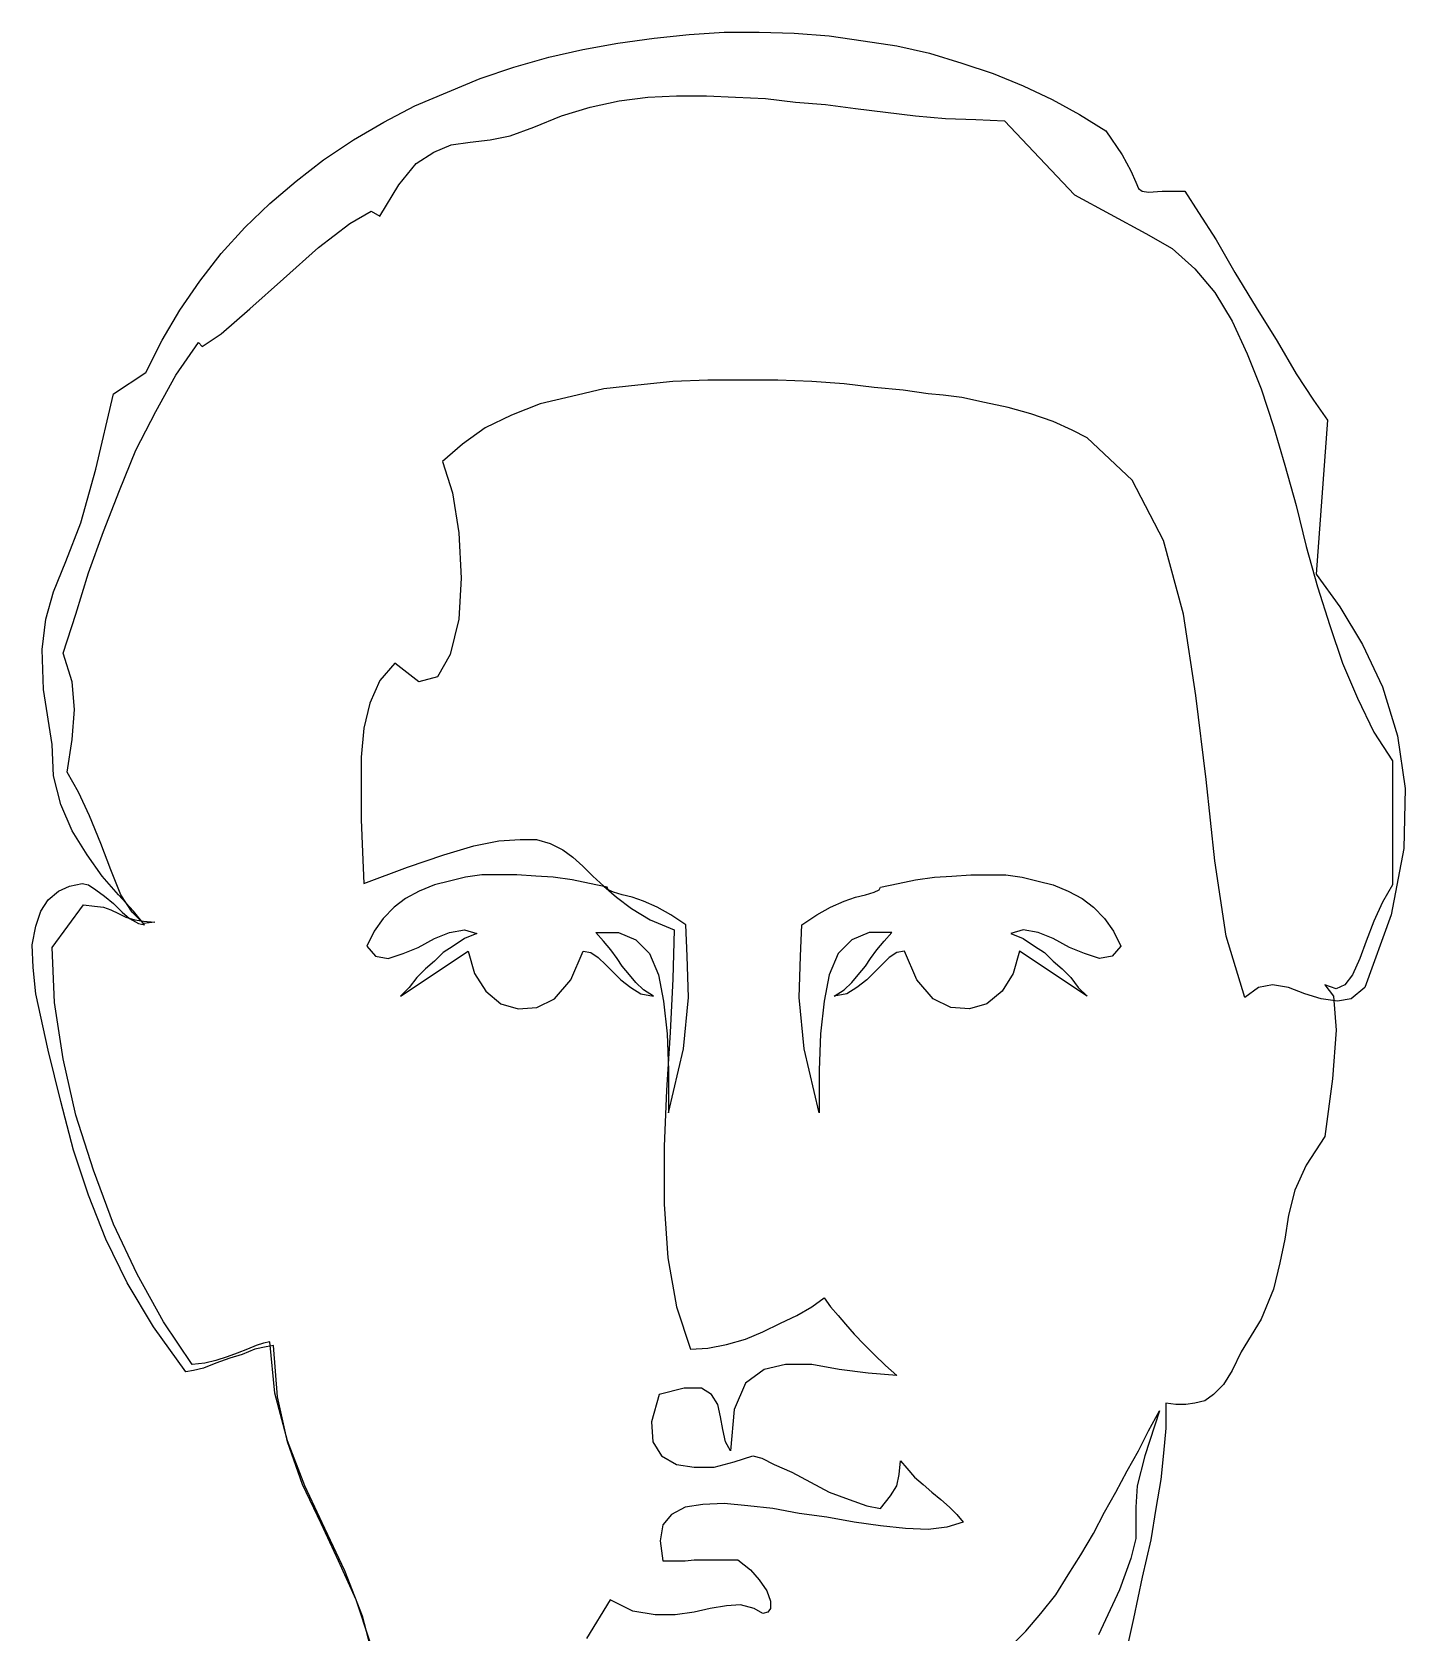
# Model space of a CAD drawing. Extents: x -3257 to 6743, y 13293 to 23293.
# Drawn here: x 964.4 to 1182.8, y 16827.4 to 17082 of the extents above; entities that cross this region are included whole.
import ezdxf

# ---------------------------------------------------------------- set-up
doc = ezdxf.new("R2010")
doc.units = 0
doc.header["$LTSCALE"] = 1270
doc.header["$MEASUREMENT"] = 0
doc.layers.get('0').update_dxf_attribs({"linetype": 'CONTINUOUS'})

msp = doc.modelspace()

# ---------------------------------------------------------------- linework, layer by layer
at = {"linetype": 'Continuous'}
for p, q in [((1063.35, 17081.04), (1068.92, 17081.64)), ((1068.92, 17081.64), (1074.5, 17082.04)), ((1074.5, 17082.04), (1080.07, 17082.04)), ((1080.07, 17082.04), (1085.65, 17081.84)), ((1085.65, 17081.84), (1091.22, 17081.44)), ((1091.22, 17081.44), (1096.6, 17080.64)), ((1046.61, 17078.06), (1051.99, 17079.25)), ((1051.99, 17079.25), (1057.57, 17080.24)), ((1057.57, 17080.24), (1063.35, 17081.04)), ((1096.6, 17080.64), (1101.97, 17079.85)), ((1101.97, 17079.85), (1107.15, 17078.65)), ((1107.15, 17078.65), (1112.33, 17077.06)), ((1035.67, 17074.67), (1041.04, 17076.47)), ((1041.04, 17076.47), (1046.61, 17078.06)), ((1112.33, 17077.06), (1117.31, 17075.46)), ((1030.49, 17072.48), (1035.67, 17074.67)), ((1117.31, 17075.46), (1122.09, 17073.47)), ((1025.31, 17070.29), (1030.49, 17072.48)), ((1053.19, 17070.09), (1057.77, 17071.08)), ((1057.77, 17071.08), (1062.35, 17071.69)), ((1062.35, 17071.69), (1066.93, 17071.88)), ((1066.93, 17071.88), (1071.71, 17071.88)), ((1071.71, 17071.88), (1076.28, 17071.69)), ((1076.28, 17071.69), (1081.07, 17071.48)), ((1081.07, 17071.48), (1085.85, 17070.89)), ((1122.09, 17073.47), (1126.67, 17071.29)), ((1126.67, 17071.29), (1131.05, 17068.9)), ((1020.33, 17067.7), (1025.31, 17070.29)), ((1044.22, 17066.9), (1048.6, 17068.7)), ((1048.6, 17068.7), (1053.19, 17070.09)), ((1085.85, 17070.89), (1090.63, 17070.49)), ((1090.63, 17070.49), (1095.41, 17069.89)), ((1095.41, 17069.89), (1100.19, 17069.29)), ((1100.19, 17069.29), (1104.96, 17068.7)), ((1104.96, 17068.7), (1109.74, 17068.3)), ((1131.05, 17068.9), (1135.23, 17066.31)), ((1015.55, 17064.91), (1020.33, 17067.7)), ((1040.45, 17065.51), (1044.22, 17066.9)), ((1109.74, 17068.3), (1114.52, 17068.1)), ((1114.52, 17068.1), (1119.11, 17067.9)), ((1119.11, 17067.9), (1130.26, 17056.15)), ((1135.23, 17066.31), (1137.82, 17062.52)), ((1010.78, 17061.72), (1015.55, 17064.91)), ((1028.3, 17062.92), (1031.08, 17064.11)), ((1031.08, 17064.11), (1034.08, 17064.51)), ((1034.08, 17064.51), (1037.26, 17064.91)), ((1037.26, 17064.91), (1040.45, 17065.51)), ((1006.4, 17058.34), (1010.78, 17061.72)), ((1022.72, 17057.74), (1025.51, 17061.13)), ((1025.51, 17061.13), (1028.3, 17062.92)), ((1137.82, 17062.52), (1139.22, 17059.94)), ((1002.22, 17054.76), (1006.4, 17058.34)), ((1139.22, 17059.94), (1140.01, 17058.14)), ((1019.73, 17052.77), (1022.72, 17057.74)), ((1130.26, 17056.15), (1141.61, 17049.98)), ((1140.01, 17058.14), (1140.41, 17057.15)), ((1140.41, 17057.15), (1141.01, 17056.75)), ((1141.01, 17056.75), (1142.01, 17056.55)), ((1142.01, 17056.55), (1144.19, 17056.75)), ((1144.19, 17056.75), (1147.78, 17056.75)), ((1147.78, 17056.75), (1149.97, 17053.36)), ((998.24, 17050.97), (1002.22, 17054.76)), ((1014.95, 17051.57), (1018.34, 17053.56)), ((1018.34, 17053.56), (1019.73, 17052.77)), ((1149.97, 17053.36), (1152.76, 17048.98)), ((994.45, 17046.79), (998.24, 17050.97)), ((1009.98, 17047.79), (1014.95, 17051.57)), ((1141.61, 17049.98), (1145.79, 17047.59)), ((1152.76, 17048.98), (1155.74, 17043.8)), ((991.07, 17042.41), (994.45, 17046.79)), ((1004.4, 17042.81), (1009.98, 17047.79)), ((1145.79, 17047.59), (1149.37, 17044.4)), ((1149.37, 17044.4), (1152.55, 17040.62)), ((1155.74, 17043.8), (1159.13, 17038.23)), ((987.88, 17037.83), (991.07, 17042.41)), ((999.03, 17038.03), (1004.4, 17042.81)), ((1152.55, 17040.62), (1155.34, 17036.03)), ((994.45, 17034.04), (999.03, 17038.03)), ((1159.13, 17038.23), (1162.51, 17032.85)), ((985.09, 17033.05), (987.88, 17037.83)), ((1155.34, 17036.03), (1157.73, 17030.86)), ((982.5, 17027.88), (985.09, 17033.05)), ((991.47, 17032.05), (994.45, 17034.04)), ((1162.51, 17032.85), (1165.5, 17027.67)), ((987.28, 17027.48), (990.87, 17032.65)), ((990.87, 17032.65), (991.47, 17032.05)), ((1157.73, 17030.86), (1159.93, 17025.28)), ((977.33, 17024.49), (982.5, 17027.88)), ((1165.5, 17027.67), (1168.29, 17023.49)), ((984.1, 17021.7), (987.28, 17027.48)), ((1055.38, 17025.28), (1050.2, 17024.09)), ((1060.75, 17025.88), (1055.38, 17025.28)), ((1066.33, 17026.48), (1060.75, 17025.88)), ((1071.9, 17026.68), (1066.33, 17026.48)), ((1077.48, 17026.68), (1071.9, 17026.68)), ((1083.06, 17026.68), (1077.48, 17026.68)), ((1088.43, 17026.48), (1083.06, 17026.68)), ((1093.61, 17026.08), (1088.43, 17026.48)), ((1098.39, 17025.49), (1093.61, 17026.08)), ((1102.97, 17025.09), (1098.39, 17025.49)), ((1159.93, 17025.28), (1161.92, 17019.31)), ((974.54, 17012.54), (977.33, 17024.49)), ((1045.22, 17022.89), (1040.64, 17021.11)), ((1050.2, 17024.09), (1045.22, 17022.89)), ((1106.96, 17024.49), (1102.97, 17025.09)), ((1109.35, 17024.29), (1106.96, 17024.49)), ((1112.33, 17023.89), (1109.35, 17024.29)), ((1115.92, 17023.1), (1112.33, 17023.89)), ((1119.7, 17022.3), (1115.92, 17023.1)), ((1168.29, 17023.49), (1170.48, 17020.31)), ((980.91, 17015.53), (984.1, 17021.7)), ((1040.64, 17021.11), (1036.46, 17019.11)), ((1123.28, 17021.3), (1119.7, 17022.3)), ((1126.87, 17020.11), (1123.28, 17021.3)), ((1129.86, 17018.72), (1126.87, 17020.11)), ((1170.48, 17020.31), (1168.69, 16995.81)), ((1036.46, 17019.11), (1032.88, 17016.52)), ((1132.25, 17017.52), (1129.86, 17018.72)), ((1139.41, 17010.75), (1132.25, 17017.52)), ((1161.92, 17019.31), (1163.71, 17013.14)), ((978.32, 17009.15), (980.91, 17015.53)), ((1032.88, 17016.52), (1029.69, 17013.73)), ((972.15, 17003.97), (974.54, 17012.54)), ((1029.69, 17013.73), (1031.29, 17008.75)), ((1163.71, 17013.14), (1165.5, 17006.76)), ((1144.4, 17001.19), (1139.41, 17010.75)), ((975.73, 17002.58), (978.32, 17009.15)), ((1031.29, 17008.75), (1032.28, 17002.38)), ((1165.5, 17006.76), (1167.09, 17000.2)), ((969.76, 16997.81), (972.15, 17003.97)), ((973.34, 16996.01), (975.73, 17002.58)), ((1032.28, 17002.38), (1032.68, 16995.21)), ((1147.58, 16989.44), (1144.4, 17001.19)), ((1167.09, 17000.2), (1168.89, 16993.82)), ((967.77, 16993.03), (969.76, 16997.81)), ((971.35, 16989.44), (973.34, 16996.01)), ((1032.68, 16995.21), (1032.28, 16988.64)), ((1168.69, 16995.81), (1172.47, 16990.64)), ((966.58, 16988.64), (967.77, 16993.03)), ((1168.89, 16993.82), (1170.88, 16987.65)), ((1172.47, 16990.64), (1176.06, 16984.66)), ((965.97, 16983.86), (966.58, 16988.64)), ((969.36, 16983.27), (971.35, 16989.44)), ((1032.28, 16988.64), (1030.89, 16983.06)), ((1149.57, 16976.5), (1147.58, 16989.44)), ((1170.88, 16987.65), (1172.87, 16981.67)), ((1176.06, 16984.66), (1179.24, 16977.89)), ((966.18, 16977.49), (965.97, 16983.86)), ((970.75, 16978.68), (969.36, 16983.27)), ((1030.89, 16983.06), (1028.89, 16979.48)), ((1022.12, 16981.67), (1019.73, 16978.89)), ((1025.91, 16978.68), (1022.12, 16981.67)), ((1028.89, 16979.48), (1025.91, 16978.68)), ((1172.87, 16981.67), (1175.26, 16976.1)), ((967.57, 16968.73), (966.18, 16977.49)), ((971.15, 16974.3), (970.75, 16978.68)), ((1019.73, 16978.89), (1018.14, 16975.3)), ((1179.24, 16977.89), (1181.63, 16970.13)), ((970.75, 16969.52), (971.15, 16974.3)), ((1018.14, 16975.3), (1017.15, 16971.32)), ((1151.17, 16963.15), (1149.57, 16976.5)), ((1175.26, 16976.1), (1177.85, 16970.72)), ((969.96, 16964.35), (970.75, 16969.52)), ((1017.15, 16971.32), (1016.75, 16966.74)), ((1177.85, 16970.72), (1180.84, 16966.14)), ((1181.63, 16970.13), (1182.83, 16961.76)), ((967.77, 16963.75), (967.57, 16968.73)), ((1016.75, 16966.74), (1016.75, 16961.96)), ((971.75, 16961.16), (969.96, 16964.35)), ((1180.84, 16966.14), (1180.84, 16946.43)), ((968.96, 16959.17), (967.77, 16963.75)), ((1016.75, 16961.96), (1016.75, 16956.78)), ((1152.55, 16950.21), (1151.17, 16963.15)), ((1182.83, 16961.76), (1182.62, 16952.2)), ((970.75, 16954.99), (968.96, 16959.17)), ((973.54, 16957.38), (971.75, 16961.16)), ((975.34, 16952.99), (973.54, 16957.38)), ((1016.75, 16956.78), (1016.94, 16951.6)), ((973.14, 16951.21), (970.75, 16954.99)), ((976.93, 16948.82), (975.34, 16952.99)), ((1016.94, 16951.6), (1017.15, 16946.62)), ((1029.89, 16951.21), (1034.67, 16952.6)), ((1034.67, 16952.6), (1038.65, 16953.39)), ((1038.65, 16953.39), (1042.04, 16953.6)), ((1042.04, 16953.6), (1044.62, 16953.6)), ((1044.62, 16953.6), (1046.82, 16952.99)), ((1046.82, 16952.99), (1048.81, 16952)), ((1048.81, 16952), (1050.4, 16950.81)), ((1182.62, 16952.2), (1180.63, 16941.65)), ((975.53, 16947.82), (973.14, 16951.21)), ((978.52, 16944.84), (976.93, 16948.82)), ((1017.15, 16946.62), (1024.11, 16949.22)), ((1024.11, 16949.22), (1029.89, 16951.21)), ((1050.4, 16950.81), (1051.99, 16949.41)), ((1051.99, 16949.41), (1053.59, 16947.82)), ((1154.35, 16938.26), (1152.55, 16950.21)), ((968.57, 16945.43), (970.35, 16946.22)), ((970.35, 16946.22), (972.34, 16946.62)), ((972.34, 16946.62), (973.34, 16946.43)), ((973.34, 16946.43), (974.54, 16945.63)), ((978.12, 16944.84), (975.53, 16947.82)), ((1028.39, 16946.43), (1026, 16945.43)), ((1030.78, 16947.02), (1028.39, 16946.43)), ((1033.37, 16947.62), (1030.78, 16947.02)), ((1035.96, 16948.02), (1033.37, 16947.62)), ((1038.75, 16948.02), (1035.96, 16948.02)), ((1041.53, 16948.02), (1038.75, 16948.02)), ((1044.53, 16947.82), (1041.53, 16948.02)), ((1047.31, 16947.62), (1044.53, 16947.82)), ((1050.3, 16947.22), (1047.31, 16947.62)), ((1053.08, 16946.62), (1050.3, 16947.22)), ((1055.87, 16946.03), (1053.08, 16946.62)), ((1053.59, 16947.82), (1055.38, 16946.22)), ((1055.38, 16946.22), (1057.37, 16944.44)), ((1099.39, 16946.03), (1102.18, 16946.62)), ((1102.18, 16946.62), (1104.96, 16947.22)), ((1104.96, 16947.22), (1107.95, 16947.62)), ((1107.95, 16947.62), (1110.74, 16947.82)), ((1110.74, 16947.82), (1113.73, 16948.02)), ((1113.73, 16948.02), (1116.51, 16948.02)), ((1116.51, 16948.02), (1119.3, 16948.02)), ((1119.3, 16948.02), (1121.89, 16947.62)), ((1121.89, 16947.62), (1124.48, 16947.02)), ((1124.48, 16947.02), (1126.87, 16946.43)), ((1126.87, 16946.43), (1129.26, 16945.43)), ((1180.84, 16946.43), (1179.24, 16943.64)), ((965.78, 16942.24), (966.97, 16944.04)), ((966.97, 16944.04), (968.57, 16945.43)), ((974.54, 16945.63), (975.93, 16944.63)), ((975.93, 16944.63), (977.33, 16943.44)), ((980.51, 16942.24), (978.12, 16944.84)), ((980.31, 16942.05), (978.52, 16944.84)), ((1023.81, 16944.23), (1022.02, 16942.84)), ((1026, 16945.43), (1023.81, 16944.23)), ((1056.07, 16945.63), (1055.87, 16946.03)), ((1056.87, 16945.23), (1056.07, 16945.63)), ((1058.26, 16944.84), (1056.87, 16945.23)), ((1057.37, 16944.44), (1059.76, 16942.64)), ((1059.85, 16944.44), (1058.26, 16944.84)), ((1061.65, 16943.83), (1059.85, 16944.44)), ((1063.84, 16942.84), (1061.65, 16943.83)), ((1091.43, 16942.84), (1093.61, 16943.83)), ((1093.61, 16943.83), (1095.41, 16944.44)), ((1095.41, 16944.44), (1097, 16944.84)), ((1097, 16944.84), (1098.39, 16945.23)), ((1098.39, 16945.23), (1099.19, 16945.63)), ((1099.19, 16945.63), (1099.39, 16946.03)), ((1129.26, 16945.43), (1131.45, 16944.23)), ((1131.45, 16944.23), (1133.24, 16942.84)), ((1179.24, 16943.64), (1177.85, 16940.65)), ((964.98, 16939.85), (965.78, 16942.24)), ((967.57, 16936.47), (972.55, 16943.24)), ((972.55, 16943.24), (974.34, 16943.04)), ((974.34, 16943.04), (975.73, 16942.84)), ((975.73, 16942.84), (976.93, 16942.45)), ((976.93, 16942.45), (978.12, 16941.84)), ((977.33, 16943.44), (978.72, 16942.05)), ((978.12, 16941.84), (979.32, 16941.25)), ((978.72, 16942.05), (979.91, 16941.05)), ((979.32, 16941.25), (980.71, 16940.85)), ((982.11, 16940.25), (980.31, 16942.05)), ((982.3, 16940.06), (980.51, 16942.24)), ((1022.02, 16942.84), (1020.23, 16941.05)), ((1059.76, 16942.64), (1062.75, 16940.85)), ((1066.03, 16941.65), (1063.84, 16942.84)), ((1068.42, 16940.06), (1066.03, 16941.65)), ((1086.84, 16940.06), (1089.23, 16941.65)), ((1089.23, 16941.65), (1091.43, 16942.84)), ((1133.24, 16942.84), (1135.03, 16941.05)), ((1180.63, 16941.65), (1176.46, 16930.1)), ((964.38, 16936.87), (964.98, 16939.85)), ((979.91, 16941.05), (981.31, 16940.25)), ((980.71, 16940.85), (982.11, 16940.65)), ((981.31, 16940.25), (982.3, 16940.06)), ((982.11, 16940.65), (983.9, 16940.46)), ((983.9, 16940.46), (982.11, 16940.25)), ((1018.84, 16939.06), (1017.64, 16936.67)), ((1020.23, 16941.05), (1018.84, 16939.06)), ((1028.39, 16937.86), (1030.78, 16938.86)), ((1030.78, 16938.86), (1033.17, 16939.26)), ((1033.17, 16939.26), (1035.16, 16938.66)), ((1035.16, 16938.66), (1033.17, 16937.86)), ((1055.28, 16937.46), (1054.08, 16938.86)), ((1054.08, 16938.86), (1057.67, 16938.86)), ((1057.67, 16938.86), (1060.45, 16937.67)), ((1062.75, 16940.85), (1066.53, 16939.26)), ((1066.53, 16939.26), (1066.33, 16931.49)), ((1068.62, 16935.07), (1068.42, 16940.06)), ((1086.65, 16935.07), (1086.84, 16940.06)), ((1097.59, 16938.86), (1094.81, 16937.67)), ((1101.18, 16938.86), (1097.59, 16938.86)), ((1099.98, 16937.46), (1101.18, 16938.86)), ((1122.09, 16939.26), (1120.1, 16938.66)), ((1120.1, 16938.66), (1122.09, 16937.86)), ((1124.48, 16938.86), (1122.09, 16939.26)), ((1126.87, 16937.86), (1124.48, 16938.86)), ((1135.03, 16941.05), (1136.43, 16939.06)), ((1136.43, 16939.06), (1137.62, 16936.67)), ((1177.85, 16940.65), (1176.65, 16937.46)), ((964.58, 16933.28), (964.38, 16936.87)), ((967.96, 16927.7), (967.57, 16936.47)), ((1017.64, 16936.67), (1019.03, 16935.07)), ((1023.41, 16935.47), (1025.8, 16936.47)), ((1025.8, 16936.47), (1028.39, 16937.86)), ((1031.38, 16936.67), (1029.78, 16935.67)), ((1033.17, 16937.86), (1031.38, 16936.67)), ((1056.47, 16936.07), (1055.28, 16937.46)), ((1057.46, 16934.68), (1056.47, 16936.07)), ((1060.45, 16937.67), (1062.64, 16935.47)), ((1094.81, 16937.67), (1092.62, 16935.47)), ((1097.8, 16934.68), (1098.79, 16936.07)), ((1098.79, 16936.07), (1099.98, 16937.46)), ((1122.09, 16937.86), (1123.88, 16936.67)), ((1123.88, 16936.67), (1125.48, 16935.67)), ((1129.46, 16936.47), (1126.87, 16937.86)), ((1131.85, 16935.47), (1129.46, 16936.47)), ((1137.62, 16936.67), (1136.23, 16935.07)), ((1157.33, 16928.5), (1154.35, 16938.26)), ((1176.65, 16937.46), (1175.66, 16934.68)), ((1019.03, 16935.07), (1021.02, 16934.68)), ((1021.02, 16934.68), (1023.41, 16935.47)), ((1023.01, 16928.7), (1033.77, 16935.87)), ((1028.39, 16934.28), (1027, 16933.08)), ((1029.78, 16935.67), (1028.39, 16934.28)), ((1033.77, 16935.87), (1034.77, 16932.29)), ((1050.1, 16931.29), (1052.09, 16935.87)), ((1052.09, 16935.87), (1053.29, 16935.67)), ((1053.29, 16935.67), (1054.48, 16934.88)), ((1054.48, 16934.88), (1055.68, 16933.68)), ((1055.68, 16933.68), (1056.87, 16932.49)), ((1058.26, 16933.48), (1057.46, 16934.68)), ((1059.46, 16932.09), (1058.26, 16933.48)), ((1062.64, 16935.47), (1064.04, 16932.09)), ((1068.82, 16928.5), (1068.62, 16935.07)), ((1086.44, 16928.5), (1086.65, 16935.07)), ((1092.62, 16935.47), (1091.22, 16932.09)), ((1095.81, 16932.09), (1097, 16933.48)), ((1097, 16933.48), (1097.8, 16934.68)), ((1099.58, 16933.68), (1098.39, 16932.49)), ((1100.78, 16934.88), (1099.58, 16933.68)), ((1101.97, 16935.67), (1100.78, 16934.88)), ((1103.17, 16935.87), (1101.97, 16935.67)), ((1105.16, 16931.29), (1103.17, 16935.87)), ((1121.5, 16935.87), (1120.49, 16932.29)), ((1132.25, 16928.7), (1121.5, 16935.87)), ((1125.48, 16935.67), (1126.87, 16934.28)), ((1126.87, 16934.28), (1128.26, 16933.08)), ((1134.24, 16934.68), (1131.85, 16935.47)), ((1136.23, 16935.07), (1134.24, 16934.68)), ((1175.66, 16934.68), (1174.47, 16932.09)), ((964.98, 16929.1), (964.58, 16933.28)), ((1025.61, 16931.69), (1024.41, 16930.1)), ((1027, 16933.08), (1025.61, 16931.69)), ((1034.77, 16932.29), (1036.56, 16929.5)), ((1047.51, 16928.31), (1050.1, 16931.29)), ((1056.87, 16932.49), (1058.07, 16931.29)), ((1058.07, 16931.29), (1059.66, 16930.1)), ((1060.45, 16930.89), (1059.46, 16932.09)), ((1064.04, 16932.09), (1064.83, 16927.91)), ((1066.33, 16931.49), (1065.93, 16922.92)), ((1091.22, 16932.09), (1090.43, 16927.91)), ((1094.81, 16930.89), (1095.81, 16932.09)), ((1097.19, 16931.29), (1095.6, 16930.1)), ((1098.39, 16932.49), (1097.19, 16931.29)), ((1107.75, 16928.31), (1105.16, 16931.29)), ((1120.49, 16932.29), (1118.71, 16929.5)), ((1128.26, 16933.08), (1129.65, 16931.69)), ((1129.65, 16931.69), (1130.85, 16930.1)), ((1174.47, 16932.09), (1173.27, 16930.49)), ((966.97, 16920.14), (964.98, 16929.1)), ((1024.41, 16930.1), (1023.01, 16928.7)), ((1036.56, 16929.5), (1038.95, 16927.51)), ((1059.66, 16930.1), (1061.25, 16929.1)), ((1061.65, 16929.7), (1060.45, 16930.89)), ((1061.25, 16929.1), (1063.24, 16928.7)), ((1063.24, 16928.7), (1061.65, 16929.7)), ((1068.02, 16920.34), (1068.82, 16928.5)), ((1087.24, 16920.34), (1086.44, 16928.5)), ((1092.02, 16928.7), (1093.61, 16929.7)), ((1094.01, 16929.1), (1092.02, 16928.7)), ((1093.61, 16929.7), (1094.81, 16930.89)), ((1095.6, 16930.1), (1094.01, 16929.1)), ((1118.71, 16929.5), (1116.32, 16927.51)), ((1130.85, 16930.1), (1132.25, 16928.7)), ((1159.53, 16930.1), (1157.33, 16928.5)), ((1161.72, 16930.49), (1159.53, 16930.1)), ((1164.31, 16930.1), (1161.72, 16930.49)), ((1166.9, 16929.1), (1164.31, 16930.1)), ((1169.48, 16928.31), (1166.9, 16929.1)), ((1171.87, 16929.9), (1170.09, 16930.49)), ((1170.09, 16930.49), (1171.47, 16928.7)), ((1171.47, 16928.7), (1171.87, 16923.32)), ((1173.27, 16930.49), (1171.87, 16929.9)), ((1176.46, 16930.1), (1174.26, 16928.31)), ((969.36, 16918.75), (967.96, 16927.7)), ((1038.95, 16927.51), (1041.74, 16926.71)), ((1041.74, 16926.71), (1044.72, 16926.91)), ((1044.72, 16926.91), (1047.51, 16928.31)), ((1064.83, 16927.91), (1065.43, 16922.73)), ((1090.43, 16927.91), (1089.83, 16922.73)), ((1110.54, 16926.91), (1107.75, 16928.31)), ((1113.53, 16926.71), (1110.54, 16926.91)), ((1116.32, 16927.51), (1113.53, 16926.71)), ((1172.08, 16927.91), (1169.48, 16928.31)), ((1174.26, 16928.31), (1172.08, 16927.91)), ((1171.87, 16923.32), (1171.28, 16915.56)), ((1065.93, 16922.92), (1065.34, 16913.77)), ((1065.43, 16922.73), (1065.63, 16916.95)), ((1089.83, 16922.73), (1089.63, 16916.95)), ((968.96, 16911.98), (966.97, 16920.14)), ((971.35, 16909.78), (969.36, 16918.75)), ((1065.63, 16910.18), (1068.02, 16920.34)), ((1089.63, 16910.18), (1087.24, 16920.34)), ((1065.63, 16916.95), (1065.63, 16910.18)), ((1089.63, 16916.95), (1089.63, 16910.18)), ((1065.34, 16913.77), (1064.94, 16904.81)), ((1171.28, 16915.56), (1170.09, 16906.4)), ((970.96, 16904.21), (968.96, 16911.98)), ((974.14, 16901.02), (971.35, 16909.78)), ((1170.09, 16906.4), (1167.09, 16901.82)), ((973.34, 16897.04), (970.96, 16904.21)), ((1064.94, 16904.81), (1064.94, 16895.64)), ((977.33, 16892.46), (974.14, 16901.02)), ((1167.09, 16901.82), (1165.3, 16897.84)), ((1165.3, 16897.84), (1164.31, 16893.86)), ((976.13, 16890.07), (973.34, 16897.04)), ((1064.94, 16895.64), (1065.53, 16887.09)), ((1164.31, 16893.86), (1163.71, 16890.07)), ((981.11, 16884.49), (977.33, 16892.46)), ((979.51, 16883.1), (976.13, 16890.07)), ((1163.71, 16890.07), (1162.91, 16886.29)), ((1065.53, 16887.09), (1066.93, 16879.32)), ((1162.91, 16886.29), (1161.92, 16882.1)), ((983.7, 16876.13), (979.51, 16883.1)), ((985.29, 16876.93), (981.11, 16884.49)), ((1088.43, 16879.32), (1090.43, 16880.71)), ((1090.43, 16880.71), (1091.43, 16879.32)), ((1161.92, 16882.1), (1159.93, 16877.33)), ((1066.93, 16879.32), (1069.12, 16872.55)), ((1083.46, 16876.73), (1086.05, 16877.92)), ((1086.05, 16877.92), (1088.43, 16879.32)), ((1091.43, 16879.32), (1092.62, 16877.92)), ((1092.62, 16877.92), (1093.82, 16876.53)), ((988.87, 16868.96), (983.7, 16876.13)), ((989.87, 16870.16), (985.29, 16876.93)), ((1077.88, 16874.14), (1080.67, 16875.33)), ((1080.67, 16875.33), (1083.46, 16876.73)), ((1093.82, 16876.53), (1095.2, 16874.94)), ((1095.2, 16874.94), (1096.8, 16873.34)), ((1159.93, 16877.33), (1156.74, 16872.15)), ((998.64, 16872.55), (997.04, 16871.94)), ((999.83, 16872.55), (997.84, 16871.75)), ((1000.02, 16873.14), (998.64, 16872.55)), ((1001.62, 16872.95), (999.83, 16872.55)), ((1001.22, 16873.54), (1000.02, 16873.14)), ((1002.22, 16873.74), (1001.22, 16873.54)), ((1002.81, 16873.14), (1001.62, 16872.95)), ((1003.02, 16865.57), (1002.22, 16873.74)), ((1003.41, 16864.98), (1002.81, 16873.14)), ((1069.12, 16872.55), (1071.9, 16872.74)), ((1071.9, 16872.74), (1074.9, 16873.34)), ((1074.9, 16873.34), (1077.88, 16874.14)), ((1096.8, 16873.34), (1098.39, 16871.75)), ((991.87, 16870.35), (989.87, 16870.16)), ((993.65, 16870.35), (991.66, 16869.56)), ((993.65, 16870.75), (991.87, 16870.35)), ((995.45, 16871.35), (993.65, 16870.75)), ((995.85, 16871.15), (993.65, 16870.35)), ((997.04, 16871.94), (995.45, 16871.35)), ((997.84, 16871.75), (995.85, 16871.15)), ((1084.26, 16870.16), (1080.87, 16869.36)), ((1088.43, 16870.16), (1084.26, 16870.16)), ((1092.81, 16869.36), (1088.43, 16870.16)), ((1098.39, 16871.75), (1100.19, 16869.95)), ((1100.19, 16869.95), (1101.97, 16868.36)), ((1156.74, 16872.15), (1155.34, 16869.16)), ((990.07, 16869.16), (988.87, 16868.96)), ((991.66, 16869.56), (990.07, 16869.16)), ((1080.87, 16869.36), (1077.88, 16867.17)), ((1097.4, 16868.76), (1092.81, 16869.36)), ((1101.97, 16868.36), (1097.4, 16868.76)), ((1155.34, 16869.16), (1153.95, 16866.97)), ((1005.01, 16858.01), (1003.02, 16865.57)), ((1005.01, 16857.81), (1003.41, 16864.98)), ((1064.14, 16865.38), (1062.95, 16861)), ((1068.13, 16866.37), (1064.14, 16865.38)), ((1070.91, 16866.37), (1068.13, 16866.37)), ((1072.51, 16865.38), (1070.91, 16866.37)), ((1073.5, 16863.79), (1072.51, 16865.38)), ((1077.88, 16867.17), (1076.09, 16862.99)), ((1152.36, 16865.38), (1150.96, 16864.38)), ((1153.95, 16866.97), (1152.36, 16865.38)), ((1073.9, 16861.8), (1073.5, 16863.79)), ((1076.09, 16862.99), (1075.49, 16856.41)), ((1143.79, 16862.79), (1141.41, 16855.62)), ((1142.01, 16859.6), (1143.79, 16862.79)), ((1146.39, 16863.79), (1144.79, 16863.98)), ((1144.79, 16863.98), (1144.79, 16860)), ((1147.98, 16863.79), (1146.39, 16863.79)), ((1149.37, 16863.98), (1147.98, 16863.79)), ((1150.96, 16864.38), (1149.37, 16863.98)), ((1062.95, 16861), (1063.14, 16857.81)), ((1074.29, 16859.8), (1073.9, 16861.8)), ((1074.69, 16857.81), (1074.29, 16859.8)), ((1144.79, 16860), (1144.4, 16856.02)), ((1007.79, 16850.84), (1005.01, 16858.01)), ((1007.4, 16851.04), (1005.01, 16857.81)), ((1063.14, 16857.81), (1064.54, 16855.62)), ((1075.49, 16856.41), (1074.69, 16857.81)), ((1140.41, 16856.41), (1142.01, 16859.6)), ((1064.54, 16855.62), (1066.93, 16854.23)), ((1072.9, 16853.83), (1076.09, 16854.63)), ((1076.09, 16854.63), (1079.07, 16855.62)), ((1079.07, 16855.62), (1080.47, 16855.22)), ((1080.47, 16855.22), (1082.46, 16854.23)), ((1102.37, 16852.63), (1102.58, 16854.82)), ((1102.58, 16854.82), (1103.57, 16853.63)), ((1138.62, 16853.23), (1140.41, 16856.41)), ((1141.41, 16855.62), (1140.21, 16850.84)), ((1144.4, 16856.02), (1144, 16851.84)), ((1066.93, 16854.23), (1069.72, 16853.83)), ((1069.72, 16853.83), (1072.9, 16853.83)), ((1082.46, 16854.23), (1085.25, 16853.03)), ((1085.25, 16853.03), (1088.24, 16851.44)), ((1101.97, 16850.84), (1102.37, 16852.63)), ((1103.57, 16853.63), (1104.76, 16852.24)), ((1104.76, 16852.24), (1106.16, 16851.04)), ((1136.83, 16849.84), (1138.62, 16853.23)), ((1010.38, 16844.87), (1007.4, 16851.04)), ((1010.97, 16844.07), (1007.79, 16850.84)), ((1088.24, 16851.44), (1091.22, 16849.84)), ((1091.22, 16849.84), (1094.41, 16848.65)), ((1100.98, 16849.25), (1101.97, 16850.84)), ((1106.16, 16851.04), (1107.55, 16849.84)), ((1107.55, 16849.84), (1108.95, 16848.65)), ((1135.03, 16846.66), (1136.83, 16849.84)), ((1140.21, 16850.84), (1140.01, 16847.45)), ((1144, 16851.84), (1143.2, 16847.26)), ((1068.32, 16847.45), (1066.14, 16846.26)), ((1071.11, 16847.85), (1068.32, 16847.45)), ((1074.5, 16848.05), (1071.11, 16847.85)), ((1078.28, 16847.65), (1074.5, 16848.05)), ((1082.26, 16847.26), (1078.28, 16847.65)), ((1086.44, 16846.46), (1082.26, 16847.26)), ((1094.41, 16848.65), (1097.19, 16847.65)), ((1097.19, 16847.65), (1099.39, 16847.26)), ((1099.39, 16847.26), (1100.98, 16849.25)), ((1108.95, 16848.65), (1110.34, 16847.45)), ((1110.34, 16847.45), (1111.54, 16846.26)), ((1140.01, 16847.45), (1140.01, 16845.06)), ((1143.2, 16847.26), (1142.41, 16842.27)), ((1013.16, 16838.89), (1010.38, 16844.87)), ((1064.74, 16844.66), (1064.34, 16842.08)), ((1066.14, 16846.26), (1064.74, 16844.66)), ((1090.82, 16845.86), (1086.44, 16846.46)), ((1095.2, 16845.06), (1090.82, 16845.86)), ((1099.39, 16844.47), (1095.2, 16845.06)), ((1103.37, 16844.07), (1099.39, 16844.47)), ((1112.53, 16845.06), (1109.94, 16844.26)), ((1111.54, 16846.26), (1112.53, 16845.06)), ((1133.24, 16843.27), (1135.03, 16846.66)), ((1140.01, 16845.06), (1140.01, 16842.48)), ((1014.16, 16837.3), (1010.97, 16844.07)), ((1064.34, 16842.08), (1064.74, 16838.89)), ((1106.96, 16843.87), (1103.37, 16844.07)), ((1109.94, 16844.26), (1106.96, 16843.87)), ((1131.25, 16839.88), (1133.24, 16843.27)), ((1140.01, 16842.48), (1139.22, 16839.29)), ((1142.41, 16842.27), (1141.01, 16836.3)), ((1129.26, 16836.7), (1131.25, 16839.88)), ((1139.22, 16839.29), (1137.42, 16834.31)), ((1015.95, 16832.72), (1013.16, 16838.89)), ((1016.94, 16830.13), (1014.16, 16837.3)), ((1064.74, 16838.89), (1065.74, 16838.89)), ((1065.74, 16838.89), (1066.93, 16838.89)), ((1066.93, 16838.89), (1068.32, 16838.89)), ((1068.32, 16838.89), (1069.72, 16839.09)), ((1069.72, 16839.09), (1071.31, 16839.09)), ((1071.31, 16839.09), (1072.9, 16839.09)), ((1072.9, 16839.09), (1074.69, 16839.09)), ((1074.69, 16839.09), (1076.68, 16839.09)), ((1076.68, 16839.09), (1078.68, 16837.5)), ((1078.68, 16837.5), (1080.07, 16835.9)), ((1127.26, 16833.51), (1129.26, 16836.7)), ((1080.07, 16835.9), (1081.27, 16834.12)), ((1137.42, 16834.31), (1134.04, 16827.14)), ((1141.01, 16836.3), (1139.62, 16829.74)), ((1018.14, 16826.15), (1015.95, 16832.72)), ((1056.37, 16832.72), (1052.59, 16826.55)), ((1059.96, 16830.93), (1056.37, 16832.72)), ((1074.9, 16831.73), (1072.3, 16831.33)), ((1077.08, 16831.92), (1074.9, 16831.73)), ((1079.28, 16831.33), (1077.08, 16831.92)), ((1081.27, 16834.12), (1081.86, 16832.52)), ((1081.86, 16832.52), (1081.86, 16831.33)), ((1124.87, 16830.53), (1127.26, 16833.51)), ((1018.93, 16822.56), (1016.94, 16830.13)), ((1063.54, 16830.33), (1059.96, 16830.93)), ((1066.73, 16830.33), (1063.54, 16830.33)), ((1069.72, 16830.73), (1066.73, 16830.33)), ((1072.3, 16831.33), (1069.72, 16830.73)), ((1080.67, 16830.53), (1079.28, 16831.33)), ((1081.47, 16830.73), (1080.67, 16830.53)), ((1081.86, 16831.33), (1081.47, 16830.73)), ((1122.49, 16827.74), (1124.87, 16830.53)), ((1139.62, 16829.74), (1137.82, 16821.76)), ((1119.9, 16825.15), (1122.49, 16827.74))]:
    msp.add_line(p, q, dxfattribs=at)

doc.saveas('drawing.dxf')
